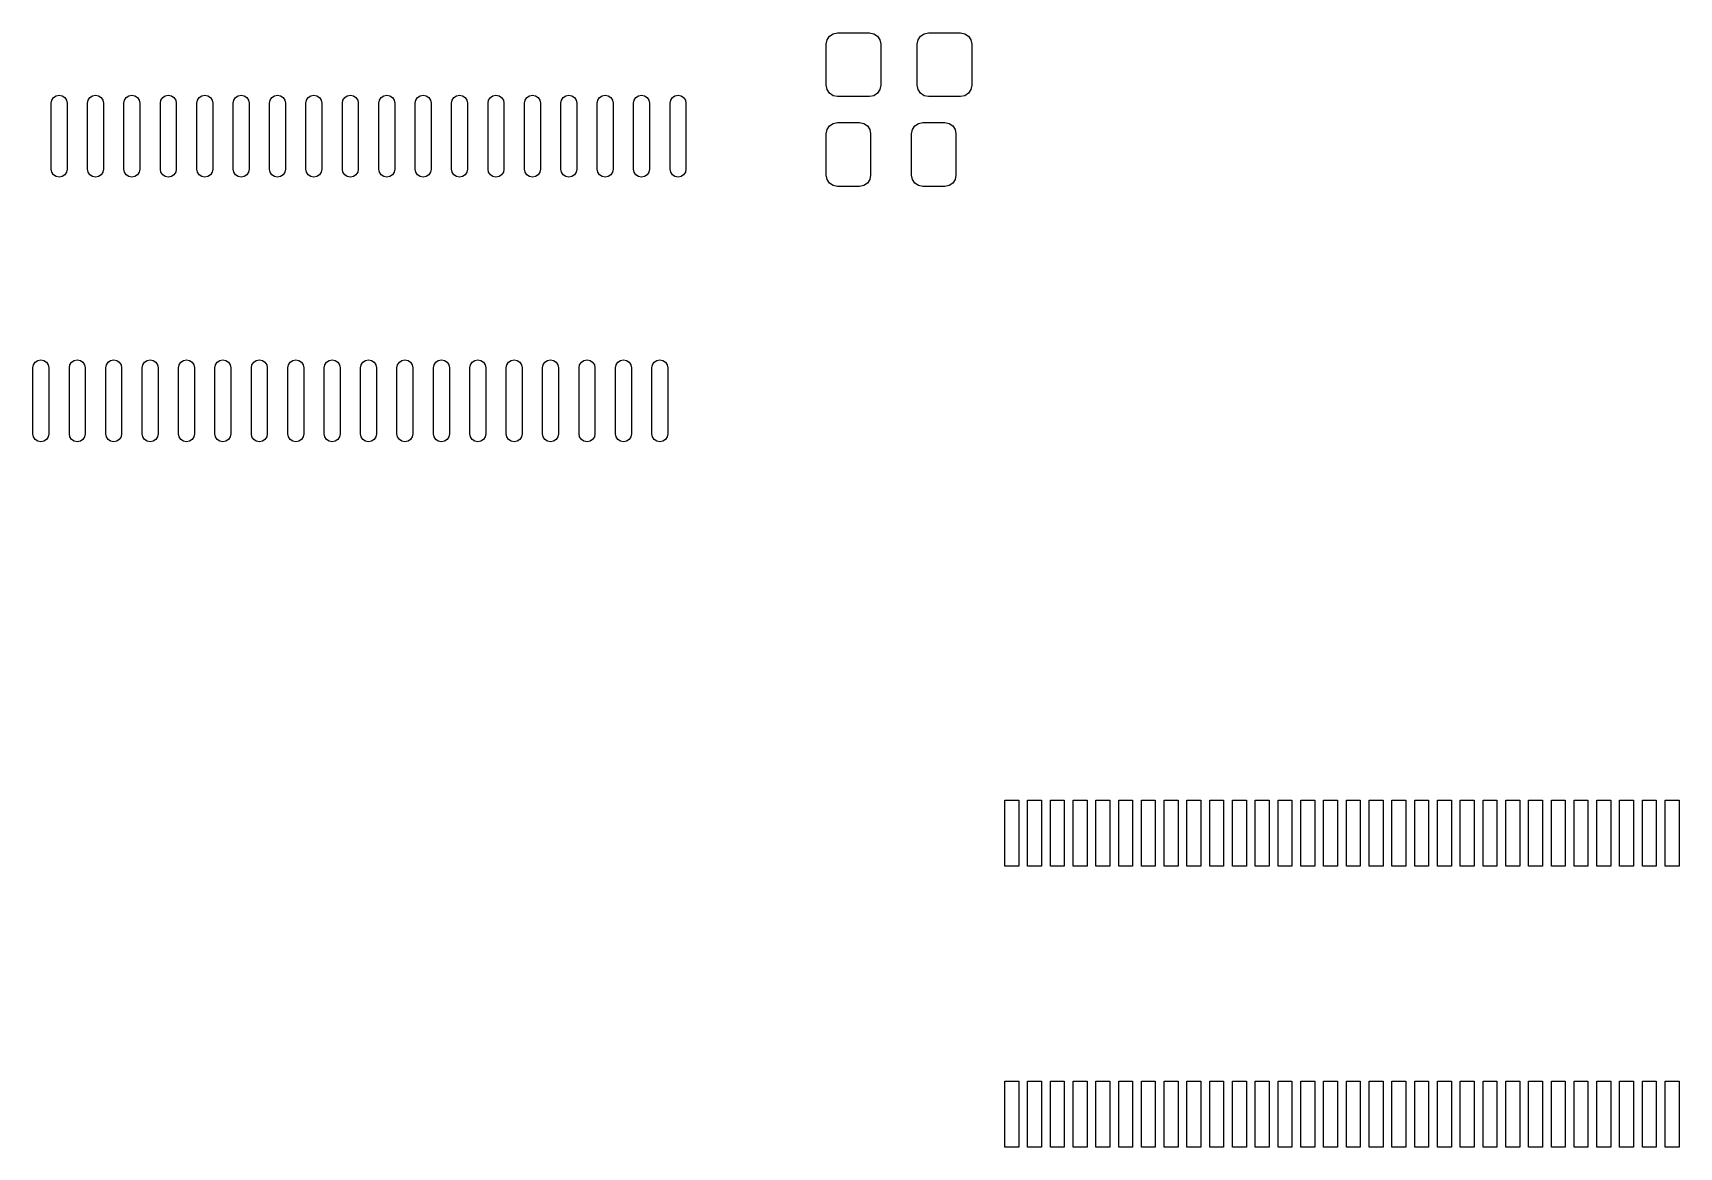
# Model space of a CAD drawing. Extents: x 0.06 to 3.56, y 0.11 to 3.45.
# Drawn here: x 1.943 to 3.367, y 2.29 to 3.254 of the extents above; entities that cross this region are included whole.
import ezdxf

# ---------------------------------------------------------------- set-up
doc = ezdxf.new("R2010")
doc.units = 0
doc.header["$MEASUREMENT"] = 0
doc.layers.add('BLACK', color=7, linetype='CONTINUOUS')

msp = doc.modelspace()

# ---------------------------------------------------------------- linework, layer by layer
at = {"layer": 'BLACK', "linetype": 'CONTINUOUS'}
for p, q in [((2.62874, 3.2437), (2.62949, 3.24747)), ((2.62949, 3.24747), (2.63162, 3.25066)), ((2.63162, 3.25066), (2.63482, 3.25279)), ((2.63482, 3.25279), (2.63858, 3.25354)), ((2.63858, 3.25354), (2.66614, 3.25354)), ((2.66614, 3.25354), (2.66991, 3.25279)), ((2.66991, 3.25279), (2.6731, 3.25066)), ((2.6731, 3.25066), (2.67524, 3.24747)), ((2.67524, 3.24747), (2.67598, 3.2437)), ((2.70748, 3.2437), (2.70823, 3.24747)), ((2.70823, 3.24747), (2.71036, 3.25066)), ((2.71036, 3.25066), (2.71356, 3.25279)), ((2.71356, 3.25279), (2.71732, 3.25354)), ((2.71732, 3.25354), (2.74488, 3.25354)), ((2.74488, 3.25354), (2.74865, 3.25279)), ((2.74865, 3.25279), (2.75184, 3.25066)), ((2.75184, 3.25066), (2.75398, 3.24747)), ((2.75398, 3.24747), (2.75472, 3.2437)), ((2.62874, 3.20827), (2.62874, 3.2437)), ((2.67598, 3.2437), (2.67598, 3.20827)), ((2.70748, 3.20827), (2.70748, 3.2437)), ((2.75472, 3.2437), (2.75472, 3.20827)), ((2.62949, 3.2045), (2.62874, 3.20827)), ((2.63162, 3.20131), (2.62949, 3.2045)), ((2.67524, 3.2045), (2.6731, 3.20131)), ((2.67598, 3.20827), (2.67524, 3.2045)), ((2.70823, 3.2045), (2.70748, 3.20827)), ((2.71036, 3.20131), (2.70823, 3.2045)), ((2.75398, 3.2045), (2.75184, 3.20131)), ((2.75472, 3.20827), (2.75398, 3.2045)), ((1.95827, 3.19272), (1.95879, 3.19535)), ((1.95827, 3.13563), (1.95827, 3.19272)), ((1.95879, 3.19535), (1.96029, 3.19759)), ((1.96029, 3.19759), (1.96252, 3.19908)), ((1.96252, 3.19908), (1.96516, 3.19961)), ((1.96516, 3.19961), (1.96779, 3.19908)), ((1.96779, 3.19908), (1.97003, 3.19759)), ((1.97003, 3.19759), (1.97152, 3.19535)), ((1.97152, 3.19535), (1.97205, 3.19272)), ((1.97205, 3.19272), (1.97205, 3.13563)), ((1.98976, 3.19272), (1.99029, 3.19535)), ((1.98976, 3.13563), (1.98976, 3.19272)), ((1.99029, 3.19535), (1.99178, 3.19759)), ((1.99178, 3.19759), (1.99402, 3.19908)), ((1.99402, 3.19908), (1.99665, 3.19961)), ((1.99665, 3.19961), (1.99929, 3.19908)), ((1.99929, 3.19908), (2.00153, 3.19759)), ((2.00153, 3.19759), (2.00302, 3.19535)), ((2.00302, 3.19535), (2.00354, 3.19272)), ((2.00354, 3.19272), (2.00354, 3.13563)), ((2.02126, 3.19272), (2.02178, 3.19535)), ((2.02126, 3.13563), (2.02126, 3.19272)), ((2.02178, 3.19535), (2.02328, 3.19759)), ((2.02328, 3.19759), (2.02551, 3.19908)), ((2.02551, 3.19908), (2.02815, 3.19961)), ((2.02815, 3.19961), (2.03079, 3.19908)), ((2.03079, 3.19908), (2.03302, 3.19759)), ((2.03302, 3.19759), (2.03451, 3.19535)), ((2.03451, 3.19535), (2.03504, 3.19272)), ((2.03504, 3.19272), (2.03504, 3.13563)), ((2.05276, 3.19272), (2.05328, 3.19535)), ((2.05276, 3.13563), (2.05276, 3.19272)), ((2.05328, 3.19535), (2.05477, 3.19759)), ((2.05477, 3.19759), (2.05701, 3.19908)), ((2.05701, 3.19908), (2.05965, 3.19961)), ((2.05965, 3.19961), (2.06228, 3.19908)), ((2.06228, 3.19908), (2.06452, 3.19759)), ((2.06452, 3.19759), (2.06601, 3.19535)), ((2.06601, 3.19535), (2.06654, 3.19272)), ((2.06654, 3.19272), (2.06654, 3.13563)), ((2.08425, 3.19272), (2.08478, 3.19535)), ((2.08425, 3.13563), (2.08425, 3.19272)), ((2.08478, 3.19535), (2.08627, 3.19759)), ((2.08627, 3.19759), (2.08851, 3.19908)), ((2.08851, 3.19908), (2.09114, 3.19961)), ((2.09114, 3.19961), (2.09378, 3.19908)), ((2.09378, 3.19908), (2.09601, 3.19759)), ((2.09601, 3.19759), (2.09751, 3.19535)), ((2.09751, 3.19535), (2.09803, 3.19272)), ((2.09803, 3.19272), (2.09803, 3.13563)), ((2.11575, 3.19272), (2.11627, 3.19535)), ((2.11575, 3.13563), (2.11575, 3.19272)), ((2.11627, 3.19535), (2.11777, 3.19759)), ((2.11777, 3.19759), (2.12, 3.19908)), ((2.12, 3.19908), (2.12264, 3.19961)), ((2.12264, 3.19961), (2.12527, 3.19908)), ((2.12527, 3.19908), (2.12751, 3.19759)), ((2.12751, 3.19759), (2.129, 3.19535)), ((2.129, 3.19535), (2.12953, 3.19272)), ((2.12953, 3.19272), (2.12953, 3.13563)), ((2.14724, 3.19272), (2.14777, 3.19535)), ((2.14724, 3.13563), (2.14724, 3.19272)), ((2.14777, 3.19535), (2.14926, 3.19759)), ((2.14926, 3.19759), (2.1515, 3.19908)), ((2.1515, 3.19908), (2.15413, 3.19961)), ((2.15413, 3.19961), (2.15677, 3.19908)), ((2.15677, 3.19908), (2.15901, 3.19759)), ((2.15901, 3.19759), (2.1605, 3.19535)), ((2.1605, 3.19535), (2.16102, 3.19272)), ((2.16102, 3.19272), (2.16102, 3.13563)), ((2.17874, 3.19272), (2.17926, 3.19535)), ((2.17874, 3.13563), (2.17874, 3.19272)), ((2.17926, 3.19535), (2.18076, 3.19759)), ((2.18076, 3.19759), (2.18299, 3.19908)), ((2.18299, 3.19908), (2.18563, 3.19961)), ((2.18563, 3.19961), (2.18827, 3.19908)), ((2.18827, 3.19908), (2.1905, 3.19759)), ((2.1905, 3.19759), (2.192, 3.19535)), ((2.192, 3.19535), (2.19252, 3.19272)), ((2.19252, 3.19272), (2.19252, 3.13563)), ((2.21024, 3.19272), (2.21076, 3.19535)), ((2.21024, 3.13563), (2.21024, 3.19272)), ((2.21076, 3.19535), (2.21225, 3.19759)), ((2.21225, 3.19759), (2.21449, 3.19908)), ((2.21449, 3.19908), (2.21713, 3.19961)), ((2.21713, 3.19961), (2.21976, 3.19908)), ((2.21976, 3.19908), (2.222, 3.19759)), ((2.222, 3.19759), (2.22349, 3.19535)), ((2.22349, 3.19535), (2.22402, 3.19272)), ((2.22402, 3.19272), (2.22402, 3.13563)), ((2.24173, 3.19272), (2.24226, 3.19535)), ((2.24173, 3.13563), (2.24173, 3.19272)), ((2.24226, 3.19535), (2.24375, 3.19759)), ((2.24375, 3.19759), (2.24599, 3.19908)), ((2.24599, 3.19908), (2.24862, 3.19961)), ((2.24862, 3.19961), (2.25126, 3.19908)), ((2.25126, 3.19908), (2.25349, 3.19759)), ((2.25349, 3.19759), (2.25499, 3.19535)), ((2.25499, 3.19535), (2.25551, 3.19272)), ((2.25551, 3.19272), (2.25551, 3.13563)), ((2.27323, 3.19272), (2.27375, 3.19535)), ((2.27323, 3.13563), (2.27323, 3.19272)), ((2.27375, 3.19535), (2.27525, 3.19759)), ((2.27525, 3.19759), (2.27748, 3.19908)), ((2.27748, 3.19908), (2.28012, 3.19961)), ((2.28012, 3.19961), (2.28275, 3.19908)), ((2.28275, 3.19908), (2.28499, 3.19759)), ((2.28499, 3.19759), (2.28648, 3.19535)), ((2.28648, 3.19535), (2.28701, 3.19272)), ((2.28701, 3.19272), (2.28701, 3.13563)), ((2.30472, 3.19272), (2.30525, 3.19535)), ((2.30472, 3.13563), (2.30472, 3.19272)), ((2.30525, 3.19535), (2.30674, 3.19759)), ((2.30674, 3.19759), (2.30898, 3.19908)), ((2.30898, 3.19908), (2.31161, 3.19961)), ((2.31161, 3.19961), (2.31425, 3.19908)), ((2.31425, 3.19908), (2.31649, 3.19759)), ((2.31649, 3.19759), (2.31798, 3.19535)), ((2.31798, 3.19535), (2.3185, 3.19272)), ((2.3185, 3.19272), (2.3185, 3.13563)), ((2.33622, 3.19272), (2.33674, 3.19535)), ((2.33622, 3.13563), (2.33622, 3.19272)), ((2.33674, 3.19535), (2.33824, 3.19759)), ((2.33824, 3.19759), (2.34047, 3.19908)), ((2.34047, 3.19908), (2.34311, 3.19961)), ((2.34311, 3.19961), (2.34575, 3.19908)), ((2.34575, 3.19908), (2.34798, 3.19759)), ((2.34798, 3.19759), (2.34948, 3.19535)), ((2.34948, 3.19535), (2.35, 3.19272)), ((2.35, 3.19272), (2.35, 3.13563)), ((2.36772, 3.19272), (2.36824, 3.19535)), ((2.36772, 3.13563), (2.36772, 3.19272)), ((2.36824, 3.19535), (2.36973, 3.19759)), ((2.36973, 3.19759), (2.37197, 3.19908)), ((2.37197, 3.19908), (2.37461, 3.19961)), ((2.37461, 3.19961), (2.37724, 3.19908)), ((2.37724, 3.19908), (2.37948, 3.19759)), ((2.37948, 3.19759), (2.38097, 3.19535)), ((2.38097, 3.19535), (2.3815, 3.19272)), ((2.3815, 3.19272), (2.3815, 3.13563)), ((2.39921, 3.19272), (2.39974, 3.19535)), ((2.39921, 3.13563), (2.39921, 3.19272)), ((2.39974, 3.19535), (2.40123, 3.19759)), ((2.40123, 3.19759), (2.40347, 3.19908)), ((2.40347, 3.19908), (2.4061, 3.19961)), ((2.4061, 3.19961), (2.40874, 3.19908)), ((2.40874, 3.19908), (2.41097, 3.19759)), ((2.41097, 3.19759), (2.41247, 3.19535)), ((2.41247, 3.19535), (2.41299, 3.19272)), ((2.41299, 3.19272), (2.41299, 3.13563)), ((2.43071, 3.19272), (2.43123, 3.19535)), ((2.43071, 3.13563), (2.43071, 3.19272)), ((2.43123, 3.19535), (2.43273, 3.19759)), ((2.43273, 3.19759), (2.43496, 3.19908)), ((2.43496, 3.19908), (2.4376, 3.19961)), ((2.4376, 3.19961), (2.44024, 3.19908)), ((2.44024, 3.19908), (2.44247, 3.19759)), ((2.44247, 3.19759), (2.44396, 3.19535)), ((2.44396, 3.19535), (2.44449, 3.19272)), ((2.44449, 3.19272), (2.44449, 3.13563)), ((2.4622, 3.19272), (2.46273, 3.19535)), ((2.4622, 3.13563), (2.4622, 3.19272)), ((2.46273, 3.19535), (2.46422, 3.19759)), ((2.46422, 3.19759), (2.46646, 3.19908)), ((2.46646, 3.19908), (2.46909, 3.19961)), ((2.46909, 3.19961), (2.47173, 3.19908)), ((2.47173, 3.19908), (2.47397, 3.19759)), ((2.47397, 3.19759), (2.47546, 3.19535)), ((2.47546, 3.19535), (2.47598, 3.19272)), ((2.47598, 3.19272), (2.47598, 3.13563)), ((2.4937, 3.19272), (2.49423, 3.19535)), ((2.4937, 3.13563), (2.4937, 3.19272)), ((2.49423, 3.19535), (2.49572, 3.19759)), ((2.49572, 3.19759), (2.49795, 3.19908)), ((2.49795, 3.19908), (2.50059, 3.19961)), ((2.50059, 3.19961), (2.50323, 3.19908)), ((2.50323, 3.19908), (2.50546, 3.19759)), ((2.50546, 3.19759), (2.50696, 3.19535)), ((2.50696, 3.19535), (2.50748, 3.19272)), ((2.50748, 3.19272), (2.50748, 3.13563)), ((2.63482, 3.19917), (2.63162, 3.20131)), ((2.63858, 3.19843), (2.63482, 3.19917)), ((2.66614, 3.19843), (2.63858, 3.19843)), ((2.66991, 3.19917), (2.66614, 3.19843)), ((2.6731, 3.20131), (2.66991, 3.19917)), ((2.71356, 3.19917), (2.71036, 3.20131)), ((2.71732, 3.19843), (2.71356, 3.19917)), ((2.74488, 3.19843), (2.71732, 3.19843)), ((2.74865, 3.19917), (2.74488, 3.19843)), ((2.75184, 3.20131), (2.74865, 3.19917)), ((2.63476, 3.17525), (2.63844, 3.17598)), ((2.63844, 3.17598), (2.65763, 3.17598)), ((2.65763, 3.17598), (2.6613, 3.17525)), ((2.70858, 3.17525), (2.71225, 3.17598)), ((2.71225, 3.17598), (2.73145, 3.17598)), ((2.73145, 3.17598), (2.73512, 3.17525)), ((2.62884, 3.16639), (2.62957, 3.17006)), ((2.62884, 3.13046), (2.62884, 3.16639)), ((2.62957, 3.17006), (2.63165, 3.17317)), ((2.63165, 3.17317), (2.63476, 3.17525)), ((2.6613, 3.17525), (2.66441, 3.17317)), ((2.66441, 3.17317), (2.66649, 3.17006)), ((2.66649, 3.17006), (2.66722, 3.16639)), ((2.66722, 3.16639), (2.66722, 3.13046)), ((2.70266, 3.16639), (2.70339, 3.17006)), ((2.70266, 3.13046), (2.70266, 3.16639)), ((2.70339, 3.17006), (2.70547, 3.17317)), ((2.70547, 3.17317), (2.70858, 3.17525)), ((2.73512, 3.17525), (2.73823, 3.17317)), ((2.73823, 3.17317), (2.74031, 3.17006)), ((2.74031, 3.17006), (2.74104, 3.16639)), ((2.74104, 3.16639), (2.74104, 3.13046)), ((1.95879, 3.13299), (1.95827, 3.13563)), ((1.96029, 3.13076), (1.95879, 3.13299)), ((1.97152, 3.13299), (1.97003, 3.13076)), ((1.97205, 3.13563), (1.97152, 3.13299)), ((1.99029, 3.13299), (1.98976, 3.13563)), ((1.99178, 3.13076), (1.99029, 3.13299)), ((2.00302, 3.13299), (2.00153, 3.13076)), ((2.00354, 3.13563), (2.00302, 3.13299)), ((2.02178, 3.13299), (2.02126, 3.13563)), ((2.02328, 3.13076), (2.02178, 3.13299)), ((2.03451, 3.13299), (2.03302, 3.13076)), ((2.03504, 3.13563), (2.03451, 3.13299)), ((2.05328, 3.13299), (2.05276, 3.13563)), ((2.05477, 3.13076), (2.05328, 3.13299)), ((2.06601, 3.13299), (2.06452, 3.13076)), ((2.06654, 3.13563), (2.06601, 3.13299)), ((2.08478, 3.13299), (2.08425, 3.13563)), ((2.08627, 3.13076), (2.08478, 3.13299)), ((2.09751, 3.13299), (2.09601, 3.13076)), ((2.09803, 3.13563), (2.09751, 3.13299)), ((2.11627, 3.13299), (2.11575, 3.13563)), ((2.11777, 3.13076), (2.11627, 3.13299)), ((2.129, 3.13299), (2.12751, 3.13076)), ((2.12953, 3.13563), (2.129, 3.13299)), ((2.14777, 3.13299), (2.14724, 3.13563)), ((2.14926, 3.13076), (2.14777, 3.13299)), ((2.1605, 3.13299), (2.15901, 3.13076)), ((2.16102, 3.13563), (2.1605, 3.13299)), ((2.17926, 3.13299), (2.17874, 3.13563)), ((2.18076, 3.13076), (2.17926, 3.13299)), ((2.192, 3.13299), (2.1905, 3.13076)), ((2.19252, 3.13563), (2.192, 3.13299)), ((2.21076, 3.13299), (2.21024, 3.13563)), ((2.21225, 3.13076), (2.21076, 3.13299)), ((2.22349, 3.13299), (2.222, 3.13076)), ((2.22402, 3.13563), (2.22349, 3.13299)), ((2.24226, 3.13299), (2.24173, 3.13563)), ((2.24375, 3.13076), (2.24226, 3.13299)), ((2.25499, 3.13299), (2.25349, 3.13076)), ((2.25551, 3.13563), (2.25499, 3.13299)), ((2.27375, 3.13299), (2.27323, 3.13563)), ((2.27525, 3.13076), (2.27375, 3.13299)), ((2.28648, 3.13299), (2.28499, 3.13076)), ((2.28701, 3.13563), (2.28648, 3.13299)), ((2.30525, 3.13299), (2.30472, 3.13563)), ((2.30674, 3.13076), (2.30525, 3.13299)), ((2.31798, 3.13299), (2.31649, 3.13076)), ((2.3185, 3.13563), (2.31798, 3.13299)), ((2.33674, 3.13299), (2.33622, 3.13563)), ((2.33824, 3.13076), (2.33674, 3.13299)), ((2.34948, 3.13299), (2.34798, 3.13076)), ((2.35, 3.13563), (2.34948, 3.13299)), ((2.36824, 3.13299), (2.36772, 3.13563)), ((2.36973, 3.13076), (2.36824, 3.13299)), ((2.38097, 3.13299), (2.37948, 3.13076)), ((2.3815, 3.13563), (2.38097, 3.13299)), ((2.39974, 3.13299), (2.39921, 3.13563)), ((2.40123, 3.13076), (2.39974, 3.13299)), ((2.41247, 3.13299), (2.41097, 3.13076)), ((2.41299, 3.13563), (2.41247, 3.13299)), ((2.43123, 3.13299), (2.43071, 3.13563)), ((2.43273, 3.13076), (2.43123, 3.13299)), ((2.44396, 3.13299), (2.44247, 3.13076)), ((2.44449, 3.13563), (2.44396, 3.13299)), ((2.46273, 3.13299), (2.4622, 3.13563)), ((2.46422, 3.13076), (2.46273, 3.13299)), ((2.47546, 3.13299), (2.47397, 3.13076)), ((2.47598, 3.13563), (2.47546, 3.13299)), ((2.49423, 3.13299), (2.4937, 3.13563)), ((2.49572, 3.13076), (2.49423, 3.13299)), ((2.50696, 3.13299), (2.50546, 3.13076)), ((2.50748, 3.13563), (2.50696, 3.13299)), ((1.96252, 3.12926), (1.96029, 3.13076)), ((1.96516, 3.12874), (1.96252, 3.12926)), ((1.96779, 3.12926), (1.96516, 3.12874)), ((1.97003, 3.13076), (1.96779, 3.12926)), ((1.99402, 3.12926), (1.99178, 3.13076)), ((1.99665, 3.12874), (1.99402, 3.12926)), ((1.99929, 3.12926), (1.99665, 3.12874)), ((2.00153, 3.13076), (1.99929, 3.12926)), ((2.02551, 3.12926), (2.02328, 3.13076)), ((2.02815, 3.12874), (2.02551, 3.12926)), ((2.03079, 3.12926), (2.02815, 3.12874)), ((2.03302, 3.13076), (2.03079, 3.12926)), ((2.05701, 3.12926), (2.05477, 3.13076)), ((2.05965, 3.12874), (2.05701, 3.12926)), ((2.06228, 3.12926), (2.05965, 3.12874)), ((2.06452, 3.13076), (2.06228, 3.12926)), ((2.08851, 3.12926), (2.08627, 3.13076)), ((2.09114, 3.12874), (2.08851, 3.12926)), ((2.09378, 3.12926), (2.09114, 3.12874)), ((2.09601, 3.13076), (2.09378, 3.12926)), ((2.12, 3.12926), (2.11777, 3.13076)), ((2.12264, 3.12874), (2.12, 3.12926)), ((2.12527, 3.12926), (2.12264, 3.12874)), ((2.12751, 3.13076), (2.12527, 3.12926)), ((2.1515, 3.12926), (2.14926, 3.13076)), ((2.15413, 3.12874), (2.1515, 3.12926)), ((2.15677, 3.12926), (2.15413, 3.12874)), ((2.15901, 3.13076), (2.15677, 3.12926)), ((2.18299, 3.12926), (2.18076, 3.13076)), ((2.18563, 3.12874), (2.18299, 3.12926)), ((2.18827, 3.12926), (2.18563, 3.12874)), ((2.1905, 3.13076), (2.18827, 3.12926)), ((2.21449, 3.12926), (2.21225, 3.13076)), ((2.21713, 3.12874), (2.21449, 3.12926)), ((2.21976, 3.12926), (2.21713, 3.12874)), ((2.222, 3.13076), (2.21976, 3.12926)), ((2.24599, 3.12926), (2.24375, 3.13076)), ((2.24862, 3.12874), (2.24599, 3.12926)), ((2.25126, 3.12926), (2.24862, 3.12874)), ((2.25349, 3.13076), (2.25126, 3.12926)), ((2.27748, 3.12926), (2.27525, 3.13076)), ((2.28012, 3.12874), (2.27748, 3.12926)), ((2.28275, 3.12926), (2.28012, 3.12874)), ((2.28499, 3.13076), (2.28275, 3.12926)), ((2.30898, 3.12926), (2.30674, 3.13076)), ((2.31161, 3.12874), (2.30898, 3.12926)), ((2.31425, 3.12926), (2.31161, 3.12874)), ((2.31649, 3.13076), (2.31425, 3.12926)), ((2.34047, 3.12926), (2.33824, 3.13076)), ((2.34311, 3.12874), (2.34047, 3.12926)), ((2.34575, 3.12926), (2.34311, 3.12874)), ((2.34798, 3.13076), (2.34575, 3.12926)), ((2.37197, 3.12926), (2.36973, 3.13076)), ((2.37461, 3.12874), (2.37197, 3.12926)), ((2.37724, 3.12926), (2.37461, 3.12874)), ((2.37948, 3.13076), (2.37724, 3.12926)), ((2.40347, 3.12926), (2.40123, 3.13076)), ((2.4061, 3.12874), (2.40347, 3.12926)), ((2.40874, 3.12926), (2.4061, 3.12874)), ((2.41097, 3.13076), (2.40874, 3.12926)), ((2.43496, 3.12926), (2.43273, 3.13076)), ((2.4376, 3.12874), (2.43496, 3.12926)), ((2.44024, 3.12926), (2.4376, 3.12874)), ((2.44247, 3.13076), (2.44024, 3.12926)), ((2.46646, 3.12926), (2.46422, 3.13076)), ((2.46909, 3.12874), (2.46646, 3.12926)), ((2.47173, 3.12926), (2.46909, 3.12874)), ((2.47397, 3.13076), (2.47173, 3.12926)), ((2.49795, 3.12926), (2.49572, 3.13076)), ((2.50059, 3.12874), (2.49795, 3.12926)), ((2.50323, 3.12926), (2.50059, 3.12874)), ((2.50546, 3.13076), (2.50323, 3.12926)), ((2.62957, 3.12679), (2.62884, 3.13046)), ((2.63165, 3.12368), (2.62957, 3.12679)), ((2.63476, 3.1216), (2.63165, 3.12368)), ((2.63844, 3.12087), (2.63476, 3.1216)), ((2.65763, 3.12087), (2.63844, 3.12087)), ((2.6613, 3.1216), (2.65763, 3.12087)), ((2.66441, 3.12368), (2.6613, 3.1216)), ((2.66649, 3.12679), (2.66441, 3.12368)), ((2.66722, 3.13046), (2.66649, 3.12679)), ((2.70339, 3.12679), (2.70266, 3.13046)), ((2.70547, 3.12368), (2.70339, 3.12679)), ((2.70858, 3.1216), (2.70547, 3.12368)), ((2.71225, 3.12087), (2.70858, 3.1216)), ((2.73145, 3.12087), (2.71225, 3.12087)), ((2.73512, 3.1216), (2.73145, 3.12087)), ((2.73823, 3.12368), (2.73512, 3.1216)), ((2.74031, 3.12679), (2.73823, 3.12368)), ((2.74104, 3.13046), (2.74031, 3.12679)), ((1.94252, 2.96398), (1.94304, 2.96661)), ((1.94252, 2.90689), (1.94252, 2.96398)), ((1.94304, 2.96661), (1.94454, 2.96885)), ((1.94454, 2.96885), (1.94677, 2.97034)), ((1.94677, 2.97034), (1.94941, 2.97087)), ((1.94941, 2.97087), (1.95205, 2.97034)), ((1.95205, 2.97034), (1.95428, 2.96885)), ((1.95428, 2.96885), (1.95577, 2.96661)), ((1.95577, 2.96661), (1.9563, 2.96398)), ((1.9563, 2.96398), (1.9563, 2.90689)), ((1.97402, 2.96398), (1.97454, 2.96661)), ((1.97402, 2.90689), (1.97402, 2.96398)), ((1.97454, 2.96661), (1.97603, 2.96885)), ((1.97603, 2.96885), (1.97827, 2.97034)), ((1.97827, 2.97034), (1.98091, 2.97087)), ((1.98091, 2.97087), (1.98354, 2.97034)), ((1.98354, 2.97034), (1.98578, 2.96885)), ((1.98578, 2.96885), (1.98727, 2.96661)), ((1.98727, 2.96661), (1.9878, 2.96398)), ((1.9878, 2.96398), (1.9878, 2.90689)), ((2.00551, 2.96398), (2.00604, 2.96661)), ((2.00551, 2.90689), (2.00551, 2.96398)), ((2.00604, 2.96661), (2.00753, 2.96885)), ((2.00753, 2.96885), (2.00976, 2.97034)), ((2.00976, 2.97034), (2.0124, 2.97087)), ((2.0124, 2.97087), (2.01504, 2.97034)), ((2.01504, 2.97034), (2.01727, 2.96885)), ((2.01727, 2.96885), (2.01877, 2.96661)), ((2.01877, 2.96661), (2.01929, 2.96398)), ((2.01929, 2.96398), (2.01929, 2.90689)), ((2.03701, 2.96398), (2.03753, 2.96661)), ((2.03701, 2.90689), (2.03701, 2.96398)), ((2.03753, 2.96661), (2.03903, 2.96885)), ((2.03903, 2.96885), (2.04126, 2.97034)), ((2.04126, 2.97034), (2.0439, 2.97087)), ((2.0439, 2.97087), (2.04653, 2.97034)), ((2.04653, 2.97034), (2.04877, 2.96885)), ((2.04877, 2.96885), (2.05026, 2.96661)), ((2.05026, 2.96661), (2.05079, 2.96398)), ((2.05079, 2.96398), (2.05079, 2.90689)), ((2.0685, 2.96398), (2.06903, 2.96661)), ((2.0685, 2.90689), (2.0685, 2.96398)), ((2.06903, 2.96661), (2.07052, 2.96885)), ((2.07052, 2.96885), (2.07276, 2.97034)), ((2.07276, 2.97034), (2.07539, 2.97087)), ((2.07539, 2.97087), (2.07803, 2.97034)), ((2.07803, 2.97034), (2.08027, 2.96885)), ((2.08027, 2.96885), (2.08176, 2.96661)), ((2.08176, 2.96661), (2.08228, 2.96398)), ((2.08228, 2.96398), (2.08228, 2.90689)), ((2.1, 2.96398), (2.10052, 2.96661)), ((2.1, 2.90689), (2.1, 2.96398)), ((2.10052, 2.96661), (2.10202, 2.96885)), ((2.10202, 2.96885), (2.10425, 2.97034)), ((2.10425, 2.97034), (2.10689, 2.97087)), ((2.10689, 2.97087), (2.10953, 2.97034)), ((2.10953, 2.97034), (2.11176, 2.96885)), ((2.11176, 2.96885), (2.11326, 2.96661)), ((2.11326, 2.96661), (2.11378, 2.96398)), ((2.11378, 2.96398), (2.11378, 2.90689)), ((2.1315, 2.96398), (2.13202, 2.96661)), ((2.1315, 2.90689), (2.1315, 2.96398)), ((2.13202, 2.96661), (2.13351, 2.96885)), ((2.13351, 2.96885), (2.13575, 2.97034)), ((2.13575, 2.97034), (2.13839, 2.97087)), ((2.13839, 2.97087), (2.14102, 2.97034)), ((2.14102, 2.97034), (2.14326, 2.96885)), ((2.14326, 2.96885), (2.14475, 2.96661)), ((2.14475, 2.96661), (2.14528, 2.96398)), ((2.14528, 2.96398), (2.14528, 2.90689)), ((2.16299, 2.96398), (2.16352, 2.96661)), ((2.16299, 2.90689), (2.16299, 2.96398)), ((2.16352, 2.96661), (2.16501, 2.96885)), ((2.16501, 2.96885), (2.16725, 2.97034)), ((2.16725, 2.97034), (2.16988, 2.97087)), ((2.16988, 2.97087), (2.17252, 2.97034)), ((2.17252, 2.97034), (2.17475, 2.96885)), ((2.17475, 2.96885), (2.17625, 2.96661)), ((2.17625, 2.96661), (2.17677, 2.96398)), ((2.17677, 2.96398), (2.17677, 2.90689)), ((2.19449, 2.96398), (2.19501, 2.96661)), ((2.19449, 2.90689), (2.19449, 2.96398)), ((2.19501, 2.96661), (2.19651, 2.96885)), ((2.19651, 2.96885), (2.19874, 2.97034)), ((2.19874, 2.97034), (2.20138, 2.97087)), ((2.20138, 2.97087), (2.20401, 2.97034)), ((2.20401, 2.97034), (2.20625, 2.96885)), ((2.20625, 2.96885), (2.20774, 2.96661)), ((2.20774, 2.96661), (2.20827, 2.96398)), ((2.20827, 2.96398), (2.20827, 2.90689)), ((2.22598, 2.96398), (2.22651, 2.96661)), ((2.22598, 2.90689), (2.22598, 2.96398)), ((2.22651, 2.96661), (2.228, 2.96885)), ((2.228, 2.96885), (2.23024, 2.97034)), ((2.23024, 2.97034), (2.23287, 2.97087)), ((2.23287, 2.97087), (2.23551, 2.97034)), ((2.23551, 2.97034), (2.23775, 2.96885)), ((2.23775, 2.96885), (2.23924, 2.96661)), ((2.23924, 2.96661), (2.23976, 2.96398)), ((2.23976, 2.96398), (2.23976, 2.90689)), ((2.25748, 2.96398), (2.258, 2.96661)), ((2.25748, 2.90689), (2.25748, 2.96398)), ((2.258, 2.96661), (2.2595, 2.96885)), ((2.2595, 2.96885), (2.26173, 2.97034)), ((2.26173, 2.97034), (2.26437, 2.97087)), ((2.26437, 2.97087), (2.26701, 2.97034)), ((2.26701, 2.97034), (2.26924, 2.96885)), ((2.26924, 2.96885), (2.27074, 2.96661)), ((2.27074, 2.96661), (2.27126, 2.96398)), ((2.27126, 2.96398), (2.27126, 2.90689)), ((2.28898, 2.96398), (2.2895, 2.96661)), ((2.28898, 2.90689), (2.28898, 2.96398)), ((2.2895, 2.96661), (2.29099, 2.96885)), ((2.29099, 2.96885), (2.29323, 2.97034)), ((2.29323, 2.97034), (2.29587, 2.97087)), ((2.29587, 2.97087), (2.2985, 2.97034)), ((2.2985, 2.97034), (2.30074, 2.96885)), ((2.30074, 2.96885), (2.30223, 2.96661)), ((2.30223, 2.96661), (2.30276, 2.96398)), ((2.30276, 2.96398), (2.30276, 2.90689)), ((2.32047, 2.96398), (2.321, 2.96661)), ((2.32047, 2.90689), (2.32047, 2.96398)), ((2.321, 2.96661), (2.32249, 2.96885)), ((2.32249, 2.96885), (2.32473, 2.97034)), ((2.32473, 2.97034), (2.32736, 2.97087)), ((2.32736, 2.97087), (2.33, 2.97034)), ((2.33, 2.97034), (2.33223, 2.96885)), ((2.33223, 2.96885), (2.33373, 2.96661)), ((2.33373, 2.96661), (2.33425, 2.96398)), ((2.33425, 2.96398), (2.33425, 2.90689)), ((2.35197, 2.96398), (2.35249, 2.96661)), ((2.35197, 2.90689), (2.35197, 2.96398)), ((2.35249, 2.96661), (2.35399, 2.96885)), ((2.35399, 2.96885), (2.35622, 2.97034)), ((2.35622, 2.97034), (2.35886, 2.97087)), ((2.35886, 2.97087), (2.36149, 2.97034)), ((2.36149, 2.97034), (2.36373, 2.96885)), ((2.36373, 2.96885), (2.36522, 2.96661)), ((2.36522, 2.96661), (2.36575, 2.96398)), ((2.36575, 2.96398), (2.36575, 2.90689)), ((2.38346, 2.96398), (2.38399, 2.96661)), ((2.38346, 2.90689), (2.38346, 2.96398)), ((2.38399, 2.96661), (2.38548, 2.96885)), ((2.38548, 2.96885), (2.38772, 2.97034)), ((2.38772, 2.97034), (2.39035, 2.97087)), ((2.39035, 2.97087), (2.39299, 2.97034)), ((2.39299, 2.97034), (2.39523, 2.96885)), ((2.39523, 2.96885), (2.39672, 2.96661)), ((2.39672, 2.96661), (2.39724, 2.96398)), ((2.39724, 2.96398), (2.39724, 2.90689)), ((2.41496, 2.96398), (2.41549, 2.96661)), ((2.41496, 2.90689), (2.41496, 2.96398)), ((2.41549, 2.96661), (2.41698, 2.96885)), ((2.41698, 2.96885), (2.41921, 2.97034)), ((2.41921, 2.97034), (2.42185, 2.97087)), ((2.42185, 2.97087), (2.42449, 2.97034)), ((2.42449, 2.97034), (2.42672, 2.96885)), ((2.42672, 2.96885), (2.42822, 2.96661)), ((2.42822, 2.96661), (2.42874, 2.96398)), ((2.42874, 2.96398), (2.42874, 2.90689)), ((2.44646, 2.96398), (2.44698, 2.96661)), ((2.44646, 2.90689), (2.44646, 2.96398)), ((2.44698, 2.96661), (2.44847, 2.96885)), ((2.44847, 2.96885), (2.45071, 2.97034)), ((2.45071, 2.97034), (2.45335, 2.97087)), ((2.45335, 2.97087), (2.45598, 2.97034)), ((2.45598, 2.97034), (2.45822, 2.96885)), ((2.45822, 2.96885), (2.45971, 2.96661)), ((2.45971, 2.96661), (2.46024, 2.96398)), ((2.46024, 2.96398), (2.46024, 2.90689)), ((2.47795, 2.96398), (2.47848, 2.96661)), ((2.47795, 2.90689), (2.47795, 2.96398)), ((2.47848, 2.96661), (2.47997, 2.96885)), ((2.47997, 2.96885), (2.48221, 2.97034)), ((2.48221, 2.97034), (2.48484, 2.97087)), ((2.48484, 2.97087), (2.48748, 2.97034)), ((2.48748, 2.97034), (2.48971, 2.96885)), ((2.48971, 2.96885), (2.49121, 2.96661)), ((2.49121, 2.96661), (2.49173, 2.96398)), ((2.49173, 2.96398), (2.49173, 2.90689)), ((1.94304, 2.90425), (1.94252, 2.90689)), ((1.9563, 2.90689), (1.95577, 2.90425)), ((1.97454, 2.90425), (1.97402, 2.90689)), ((1.9878, 2.90689), (1.98727, 2.90425)), ((2.00604, 2.90425), (2.00551, 2.90689)), ((2.01929, 2.90689), (2.01877, 2.90425)), ((2.03753, 2.90425), (2.03701, 2.90689)), ((2.05079, 2.90689), (2.05026, 2.90425)), ((2.06903, 2.90425), (2.0685, 2.90689)), ((2.08228, 2.90689), (2.08176, 2.90425)), ((2.10052, 2.90425), (2.1, 2.90689)), ((2.11378, 2.90689), (2.11326, 2.90425)), ((2.13202, 2.90425), (2.1315, 2.90689)), ((2.14528, 2.90689), (2.14475, 2.90425)), ((2.16352, 2.90425), (2.16299, 2.90689)), ((2.17677, 2.90689), (2.17625, 2.90425)), ((2.19501, 2.90425), (2.19449, 2.90689)), ((2.20827, 2.90689), (2.20774, 2.90425)), ((2.22651, 2.90425), (2.22598, 2.90689)), ((2.23976, 2.90689), (2.23924, 2.90425)), ((2.258, 2.90425), (2.25748, 2.90689)), ((2.27126, 2.90689), (2.27074, 2.90425)), ((2.2895, 2.90425), (2.28898, 2.90689)), ((2.30276, 2.90689), (2.30223, 2.90425)), ((2.321, 2.90425), (2.32047, 2.90689)), ((2.33425, 2.90689), (2.33373, 2.90425)), ((2.35249, 2.90425), (2.35197, 2.90689)), ((2.36575, 2.90689), (2.36522, 2.90425)), ((2.38399, 2.90425), (2.38346, 2.90689)), ((2.39724, 2.90689), (2.39672, 2.90425)), ((2.41549, 2.90425), (2.41496, 2.90689)), ((2.42874, 2.90689), (2.42822, 2.90425)), ((2.44698, 2.90425), (2.44646, 2.90689)), ((2.46024, 2.90689), (2.45971, 2.90425)), ((2.47848, 2.90425), (2.47795, 2.90689)), ((2.49173, 2.90689), (2.49121, 2.90425)), ((1.94454, 2.90202), (1.94304, 2.90425)), ((1.94677, 2.90052), (1.94454, 2.90202)), ((1.94941, 2.9), (1.94677, 2.90052)), ((1.95205, 2.90052), (1.94941, 2.9)), ((1.95428, 2.90202), (1.95205, 2.90052)), ((1.95577, 2.90425), (1.95428, 2.90202)), ((1.97603, 2.90202), (1.97454, 2.90425)), ((1.97827, 2.90052), (1.97603, 2.90202)), ((1.98091, 2.9), (1.97827, 2.90052)), ((1.98354, 2.90052), (1.98091, 2.9)), ((1.98578, 2.90202), (1.98354, 2.90052)), ((1.98727, 2.90425), (1.98578, 2.90202)), ((2.00753, 2.90202), (2.00604, 2.90425)), ((2.00976, 2.90052), (2.00753, 2.90202)), ((2.0124, 2.9), (2.00976, 2.90052)), ((2.01504, 2.90052), (2.0124, 2.9)), ((2.01727, 2.90202), (2.01504, 2.90052)), ((2.01877, 2.90425), (2.01727, 2.90202)), ((2.03903, 2.90202), (2.03753, 2.90425)), ((2.04126, 2.90052), (2.03903, 2.90202)), ((2.0439, 2.9), (2.04126, 2.90052)), ((2.04653, 2.90052), (2.0439, 2.9)), ((2.04877, 2.90202), (2.04653, 2.90052)), ((2.05026, 2.90425), (2.04877, 2.90202)), ((2.07052, 2.90202), (2.06903, 2.90425)), ((2.07276, 2.90052), (2.07052, 2.90202)), ((2.07539, 2.9), (2.07276, 2.90052)), ((2.07803, 2.90052), (2.07539, 2.9)), ((2.08027, 2.90202), (2.07803, 2.90052)), ((2.08176, 2.90425), (2.08027, 2.90202)), ((2.10202, 2.90202), (2.10052, 2.90425)), ((2.10425, 2.90052), (2.10202, 2.90202)), ((2.10689, 2.9), (2.10425, 2.90052)), ((2.10953, 2.90052), (2.10689, 2.9)), ((2.11176, 2.90202), (2.10953, 2.90052)), ((2.11326, 2.90425), (2.11176, 2.90202)), ((2.13351, 2.90202), (2.13202, 2.90425)), ((2.13575, 2.90052), (2.13351, 2.90202)), ((2.13839, 2.9), (2.13575, 2.90052)), ((2.14102, 2.90052), (2.13839, 2.9)), ((2.14326, 2.90202), (2.14102, 2.90052)), ((2.14475, 2.90425), (2.14326, 2.90202)), ((2.16501, 2.90202), (2.16352, 2.90425)), ((2.16725, 2.90052), (2.16501, 2.90202)), ((2.16988, 2.9), (2.16725, 2.90052)), ((2.17252, 2.90052), (2.16988, 2.9)), ((2.17475, 2.90202), (2.17252, 2.90052)), ((2.17625, 2.90425), (2.17475, 2.90202)), ((2.19651, 2.90202), (2.19501, 2.90425)), ((2.19874, 2.90052), (2.19651, 2.90202)), ((2.20138, 2.9), (2.19874, 2.90052)), ((2.20401, 2.90052), (2.20138, 2.9)), ((2.20625, 2.90202), (2.20401, 2.90052)), ((2.20774, 2.90425), (2.20625, 2.90202)), ((2.228, 2.90202), (2.22651, 2.90425)), ((2.23024, 2.90052), (2.228, 2.90202)), ((2.23287, 2.9), (2.23024, 2.90052)), ((2.23551, 2.90052), (2.23287, 2.9)), ((2.23775, 2.90202), (2.23551, 2.90052)), ((2.23924, 2.90425), (2.23775, 2.90202)), ((2.2595, 2.90202), (2.258, 2.90425)), ((2.26173, 2.90052), (2.2595, 2.90202)), ((2.26437, 2.9), (2.26173, 2.90052)), ((2.26701, 2.90052), (2.26437, 2.9)), ((2.26924, 2.90202), (2.26701, 2.90052)), ((2.27074, 2.90425), (2.26924, 2.90202)), ((2.29099, 2.90202), (2.2895, 2.90425)), ((2.29323, 2.90052), (2.29099, 2.90202)), ((2.29587, 2.9), (2.29323, 2.90052)), ((2.2985, 2.90052), (2.29587, 2.9)), ((2.30074, 2.90202), (2.2985, 2.90052)), ((2.30223, 2.90425), (2.30074, 2.90202)), ((2.32249, 2.90202), (2.321, 2.90425)), ((2.32473, 2.90052), (2.32249, 2.90202)), ((2.32736, 2.9), (2.32473, 2.90052)), ((2.33, 2.90052), (2.32736, 2.9)), ((2.33223, 2.90202), (2.33, 2.90052)), ((2.33373, 2.90425), (2.33223, 2.90202)), ((2.35399, 2.90202), (2.35249, 2.90425)), ((2.35622, 2.90052), (2.35399, 2.90202)), ((2.35886, 2.9), (2.35622, 2.90052)), ((2.36149, 2.90052), (2.35886, 2.9)), ((2.36373, 2.90202), (2.36149, 2.90052)), ((2.36522, 2.90425), (2.36373, 2.90202)), ((2.38548, 2.90202), (2.38399, 2.90425)), ((2.38772, 2.90052), (2.38548, 2.90202)), ((2.39035, 2.9), (2.38772, 2.90052)), ((2.39299, 2.90052), (2.39035, 2.9)), ((2.39523, 2.90202), (2.39299, 2.90052)), ((2.39672, 2.90425), (2.39523, 2.90202)), ((2.41698, 2.90202), (2.41549, 2.90425)), ((2.41921, 2.90052), (2.41698, 2.90202)), ((2.42185, 2.9), (2.41921, 2.90052)), ((2.42449, 2.90052), (2.42185, 2.9)), ((2.42672, 2.90202), (2.42449, 2.90052)), ((2.42822, 2.90425), (2.42672, 2.90202)), ((2.44847, 2.90202), (2.44698, 2.90425)), ((2.45071, 2.90052), (2.44847, 2.90202)), ((2.45335, 2.9), (2.45071, 2.90052)), ((2.45598, 2.90052), (2.45335, 2.9)), ((2.45822, 2.90202), (2.45598, 2.90052)), ((2.45971, 2.90425), (2.45822, 2.90202)), ((2.47997, 2.90202), (2.47848, 2.90425)), ((2.48221, 2.90052), (2.47997, 2.90202)), ((2.48484, 2.9), (2.48221, 2.90052)), ((2.48748, 2.90052), (2.48484, 2.9)), ((2.48971, 2.90202), (2.48748, 2.90052)), ((2.49121, 2.90425), (2.48971, 2.90202)), ((2.7833, 2.533), (2.7833, 2.59)), ((2.7833, 2.59), (2.7953, 2.59)), ((2.7953, 2.59), (2.7953, 2.533)), ((2.803, 2.533), (2.803, 2.59)), ((2.803, 2.59), (2.815, 2.59)), ((2.815, 2.59), (2.815, 2.533)), ((2.8227, 2.533), (2.8227, 2.59)), ((2.8227, 2.59), (2.8347, 2.59)), ((2.8347, 2.59), (2.8347, 2.533)), ((2.8424, 2.533), (2.8424, 2.59)), ((2.8424, 2.59), (2.8544, 2.59)), ((2.8544, 2.59), (2.8544, 2.533)), ((2.8621, 2.533), (2.8621, 2.59)), ((2.8621, 2.59), (2.8741, 2.59)), ((2.8741, 2.59), (2.8741, 2.533)), ((2.8818, 2.533), (2.8818, 2.59)), ((2.8818, 2.59), (2.8938, 2.59)), ((2.8938, 2.59), (2.8938, 2.533)), ((2.9015, 2.533), (2.9015, 2.59)), ((2.9015, 2.59), (2.9135, 2.59)), ((2.9135, 2.59), (2.9135, 2.533)), ((2.9212, 2.533), (2.9212, 2.59)), ((2.9212, 2.59), (2.9332, 2.59)), ((2.9332, 2.59), (2.9332, 2.533)), ((2.9409, 2.533), (2.9409, 2.59)), ((2.9409, 2.59), (2.9529, 2.59)), ((2.9529, 2.59), (2.9529, 2.533)), ((2.9606, 2.533), (2.9606, 2.59)), ((2.9606, 2.59), (2.9726, 2.59)), ((2.9726, 2.59), (2.9726, 2.533)), ((2.9803, 2.533), (2.9803, 2.59)), ((2.9803, 2.59), (2.9923, 2.59)), ((2.9923, 2.59), (2.9923, 2.533)), ((3, 2.533), (3, 2.59)), ((3, 2.59), (3.012, 2.59)), ((3.012, 2.59), (3.012, 2.533)), ((3.0197, 2.533), (3.0197, 2.59)), ((3.0197, 2.59), (3.0317, 2.59)), ((3.0317, 2.59), (3.0317, 2.533)), ((3.0394, 2.533), (3.0394, 2.59)), ((3.0394, 2.59), (3.0514, 2.59)), ((3.0514, 2.59), (3.0514, 2.533)), ((3.0591, 2.533), (3.0591, 2.59)), ((3.0591, 2.59), (3.0711, 2.59)), ((3.0711, 2.59), (3.0711, 2.533)), ((3.0788, 2.533), (3.0788, 2.59)), ((3.0788, 2.59), (3.0908, 2.59)), ((3.0908, 2.59), (3.0908, 2.533)), ((3.0985, 2.533), (3.0985, 2.59)), ((3.0985, 2.59), (3.1105, 2.59)), ((3.1105, 2.59), (3.1105, 2.533)), ((3.1182, 2.533), (3.1182, 2.59)), ((3.1182, 2.59), (3.1302, 2.59)), ((3.1302, 2.59), (3.1302, 2.533)), ((3.1379, 2.533), (3.1379, 2.59)), ((3.1379, 2.59), (3.1499, 2.59)), ((3.1499, 2.59), (3.1499, 2.533)), ((3.1576, 2.533), (3.1576, 2.59)), ((3.1576, 2.59), (3.1696, 2.59)), ((3.1696, 2.59), (3.1696, 2.533)), ((3.1773, 2.533), (3.1773, 2.59)), ((3.1773, 2.59), (3.1893, 2.59)), ((3.1893, 2.59), (3.1893, 2.533)), ((3.197, 2.533), (3.197, 2.59)), ((3.197, 2.59), (3.209, 2.59)), ((3.209, 2.59), (3.209, 2.533)), ((3.2167, 2.533), (3.2167, 2.59)), ((3.2167, 2.59), (3.2287, 2.59)), ((3.2287, 2.59), (3.2287, 2.533)), ((3.2364, 2.533), (3.2364, 2.59)), ((3.2364, 2.59), (3.2484, 2.59)), ((3.2484, 2.59), (3.2484, 2.533)), ((3.2561, 2.533), (3.2561, 2.59)), ((3.2561, 2.59), (3.2681, 2.59)), ((3.2681, 2.59), (3.2681, 2.533)), ((3.2758, 2.533), (3.2758, 2.59)), ((3.2758, 2.59), (3.2878, 2.59)), ((3.2878, 2.59), (3.2878, 2.533)), ((3.2955, 2.533), (3.2955, 2.59)), ((3.2955, 2.59), (3.3075, 2.59)), ((3.3075, 2.59), (3.3075, 2.533)), ((3.3152, 2.533), (3.3152, 2.59)), ((3.3152, 2.59), (3.3272, 2.59)), ((3.3272, 2.59), (3.3272, 2.533)), ((3.3349, 2.533), (3.3349, 2.59)), ((3.3349, 2.59), (3.3469, 2.59)), ((3.3469, 2.59), (3.3469, 2.533)), ((3.3546, 2.533), (3.3546, 2.59)), ((3.3546, 2.59), (3.3666, 2.59)), ((3.3666, 2.59), (3.3666, 2.533)), ((2.7953, 2.533), (2.7833, 2.533)), ((2.815, 2.533), (2.803, 2.533)), ((2.8347, 2.533), (2.8227, 2.533)), ((2.8544, 2.533), (2.8424, 2.533)), ((2.8741, 2.533), (2.8621, 2.533)), ((2.8938, 2.533), (2.8818, 2.533)), ((2.9135, 2.533), (2.9015, 2.533)), ((2.9332, 2.533), (2.9212, 2.533)), ((2.9529, 2.533), (2.9409, 2.533)), ((2.9726, 2.533), (2.9606, 2.533)), ((2.9923, 2.533), (2.9803, 2.533)), ((3.012, 2.533), (3, 2.533)), ((3.0317, 2.533), (3.0197, 2.533)), ((3.0514, 2.533), (3.0394, 2.533)), ((3.0711, 2.533), (3.0591, 2.533)), ((3.0908, 2.533), (3.0788, 2.533)), ((3.1105, 2.533), (3.0985, 2.533)), ((3.1302, 2.533), (3.1182, 2.533)), ((3.1499, 2.533), (3.1379, 2.533)), ((3.1696, 2.533), (3.1576, 2.533)), ((3.1893, 2.533), (3.1773, 2.533)), ((3.209, 2.533), (3.197, 2.533)), ((3.2287, 2.533), (3.2167, 2.533)), ((3.2484, 2.533), (3.2364, 2.533)), ((3.2681, 2.533), (3.2561, 2.533)), ((3.2878, 2.533), (3.2758, 2.533)), ((3.3075, 2.533), (3.2955, 2.533)), ((3.3272, 2.533), (3.3152, 2.533)), ((3.3469, 2.533), (3.3349, 2.533)), ((3.3666, 2.533), (3.3546, 2.533)), ((2.7833, 2.29), (2.7833, 2.347)), ((2.7833, 2.347), (2.7953, 2.347)), ((2.7953, 2.347), (2.7953, 2.29)), ((2.803, 2.29), (2.803, 2.347)), ((2.803, 2.347), (2.815, 2.347)), ((2.815, 2.347), (2.815, 2.29)), ((2.8227, 2.29), (2.8227, 2.347)), ((2.8227, 2.347), (2.8347, 2.347)), ((2.8347, 2.347), (2.8347, 2.29)), ((2.8424, 2.29), (2.8424, 2.347)), ((2.8424, 2.347), (2.8544, 2.347)), ((2.8544, 2.347), (2.8544, 2.29)), ((2.8621, 2.29), (2.8621, 2.347)), ((2.8621, 2.347), (2.8741, 2.347)), ((2.8741, 2.347), (2.8741, 2.29)), ((2.8818, 2.29), (2.8818, 2.347)), ((2.8818, 2.347), (2.8938, 2.347)), ((2.8938, 2.347), (2.8938, 2.29)), ((2.9015, 2.29), (2.9015, 2.347)), ((2.9015, 2.347), (2.9135, 2.347)), ((2.9135, 2.347), (2.9135, 2.29)), ((2.9212, 2.29), (2.9212, 2.347)), ((2.9212, 2.347), (2.9332, 2.347)), ((2.9332, 2.347), (2.9332, 2.29)), ((2.9409, 2.29), (2.9409, 2.347)), ((2.9409, 2.347), (2.9529, 2.347)), ((2.9529, 2.347), (2.9529, 2.29)), ((2.9606, 2.29), (2.9606, 2.347)), ((2.9606, 2.347), (2.9726, 2.347)), ((2.9726, 2.347), (2.9726, 2.29)), ((2.9803, 2.29), (2.9803, 2.347)), ((2.9803, 2.347), (2.9923, 2.347)), ((2.9923, 2.347), (2.9923, 2.29)), ((3, 2.29), (3, 2.347)), ((3, 2.347), (3.012, 2.347)), ((3.012, 2.347), (3.012, 2.29)), ((3.0197, 2.29), (3.0197, 2.347)), ((3.0197, 2.347), (3.0317, 2.347)), ((3.0317, 2.347), (3.0317, 2.29)), ((3.0394, 2.29), (3.0394, 2.347)), ((3.0394, 2.347), (3.0514, 2.347)), ((3.0514, 2.347), (3.0514, 2.29)), ((3.0591, 2.29), (3.0591, 2.347)), ((3.0591, 2.347), (3.0711, 2.347)), ((3.0711, 2.347), (3.0711, 2.29)), ((3.0788, 2.29), (3.0788, 2.347)), ((3.0788, 2.347), (3.0908, 2.347)), ((3.0908, 2.347), (3.0908, 2.29)), ((3.0985, 2.29), (3.0985, 2.347)), ((3.0985, 2.347), (3.1105, 2.347)), ((3.1105, 2.347), (3.1105, 2.29)), ((3.1182, 2.29), (3.1182, 2.347)), ((3.1182, 2.347), (3.1302, 2.347)), ((3.1302, 2.347), (3.1302, 2.29)), ((3.1379, 2.29), (3.1379, 2.347)), ((3.1379, 2.347), (3.1499, 2.347)), ((3.1499, 2.347), (3.1499, 2.29)), ((3.1576, 2.29), (3.1576, 2.347)), ((3.1576, 2.347), (3.1696, 2.347)), ((3.1696, 2.347), (3.1696, 2.29)), ((3.1773, 2.29), (3.1773, 2.347)), ((3.1773, 2.347), (3.1893, 2.347)), ((3.1893, 2.347), (3.1893, 2.29)), ((3.197, 2.29), (3.197, 2.347)), ((3.197, 2.347), (3.209, 2.347)), ((3.209, 2.347), (3.209, 2.29)), ((3.2167, 2.29), (3.2167, 2.347)), ((3.2167, 2.347), (3.2287, 2.347)), ((3.2287, 2.347), (3.2287, 2.29)), ((3.2364, 2.29), (3.2364, 2.347)), ((3.2364, 2.347), (3.2484, 2.347)), ((3.2484, 2.347), (3.2484, 2.29)), ((3.2561, 2.29), (3.2561, 2.347)), ((3.2561, 2.347), (3.2681, 2.347)), ((3.2681, 2.347), (3.2681, 2.29)), ((3.2758, 2.29), (3.2758, 2.347)), ((3.2758, 2.347), (3.2878, 2.347)), ((3.2878, 2.347), (3.2878, 2.29)), ((3.2955, 2.29), (3.2955, 2.347)), ((3.2955, 2.347), (3.3075, 2.347)), ((3.3075, 2.347), (3.3075, 2.29)), ((3.3152, 2.29), (3.3152, 2.347)), ((3.3152, 2.347), (3.3272, 2.347)), ((3.3272, 2.347), (3.3272, 2.29)), ((3.3349, 2.29), (3.3349, 2.347)), ((3.3349, 2.347), (3.3469, 2.347)), ((3.3469, 2.347), (3.3469, 2.29)), ((3.3546, 2.29), (3.3546, 2.347)), ((3.3546, 2.347), (3.3666, 2.347)), ((3.3666, 2.347), (3.3666, 2.29)), ((2.7953, 2.29), (2.7833, 2.29)), ((2.815, 2.29), (2.803, 2.29)), ((2.8347, 2.29), (2.8227, 2.29)), ((2.8544, 2.29), (2.8424, 2.29)), ((2.8741, 2.29), (2.8621, 2.29)), ((2.8938, 2.29), (2.8818, 2.29)), ((2.9135, 2.29), (2.9015, 2.29)), ((2.9332, 2.29), (2.9212, 2.29)), ((2.9529, 2.29), (2.9409, 2.29)), ((2.9726, 2.29), (2.9606, 2.29)), ((2.9923, 2.29), (2.9803, 2.29)), ((3.012, 2.29), (3, 2.29)), ((3.0317, 2.29), (3.0197, 2.29)), ((3.0514, 2.29), (3.0394, 2.29)), ((3.0711, 2.29), (3.0591, 2.29)), ((3.0908, 2.29), (3.0788, 2.29)), ((3.1105, 2.29), (3.0985, 2.29)), ((3.1302, 2.29), (3.1182, 2.29)), ((3.1499, 2.29), (3.1379, 2.29)), ((3.1696, 2.29), (3.1576, 2.29)), ((3.1893, 2.29), (3.1773, 2.29)), ((3.209, 2.29), (3.197, 2.29)), ((3.2287, 2.29), (3.2167, 2.29)), ((3.2484, 2.29), (3.2364, 2.29)), ((3.2681, 2.29), (3.2561, 2.29)), ((3.2878, 2.29), (3.2758, 2.29)), ((3.3075, 2.29), (3.2955, 2.29)), ((3.3272, 2.29), (3.3152, 2.29)), ((3.3469, 2.29), (3.3349, 2.29)), ((3.3666, 2.29), (3.3546, 2.29))]:
    msp.add_line(p, q, dxfattribs=at)

doc.saveas('drawing.dxf')
